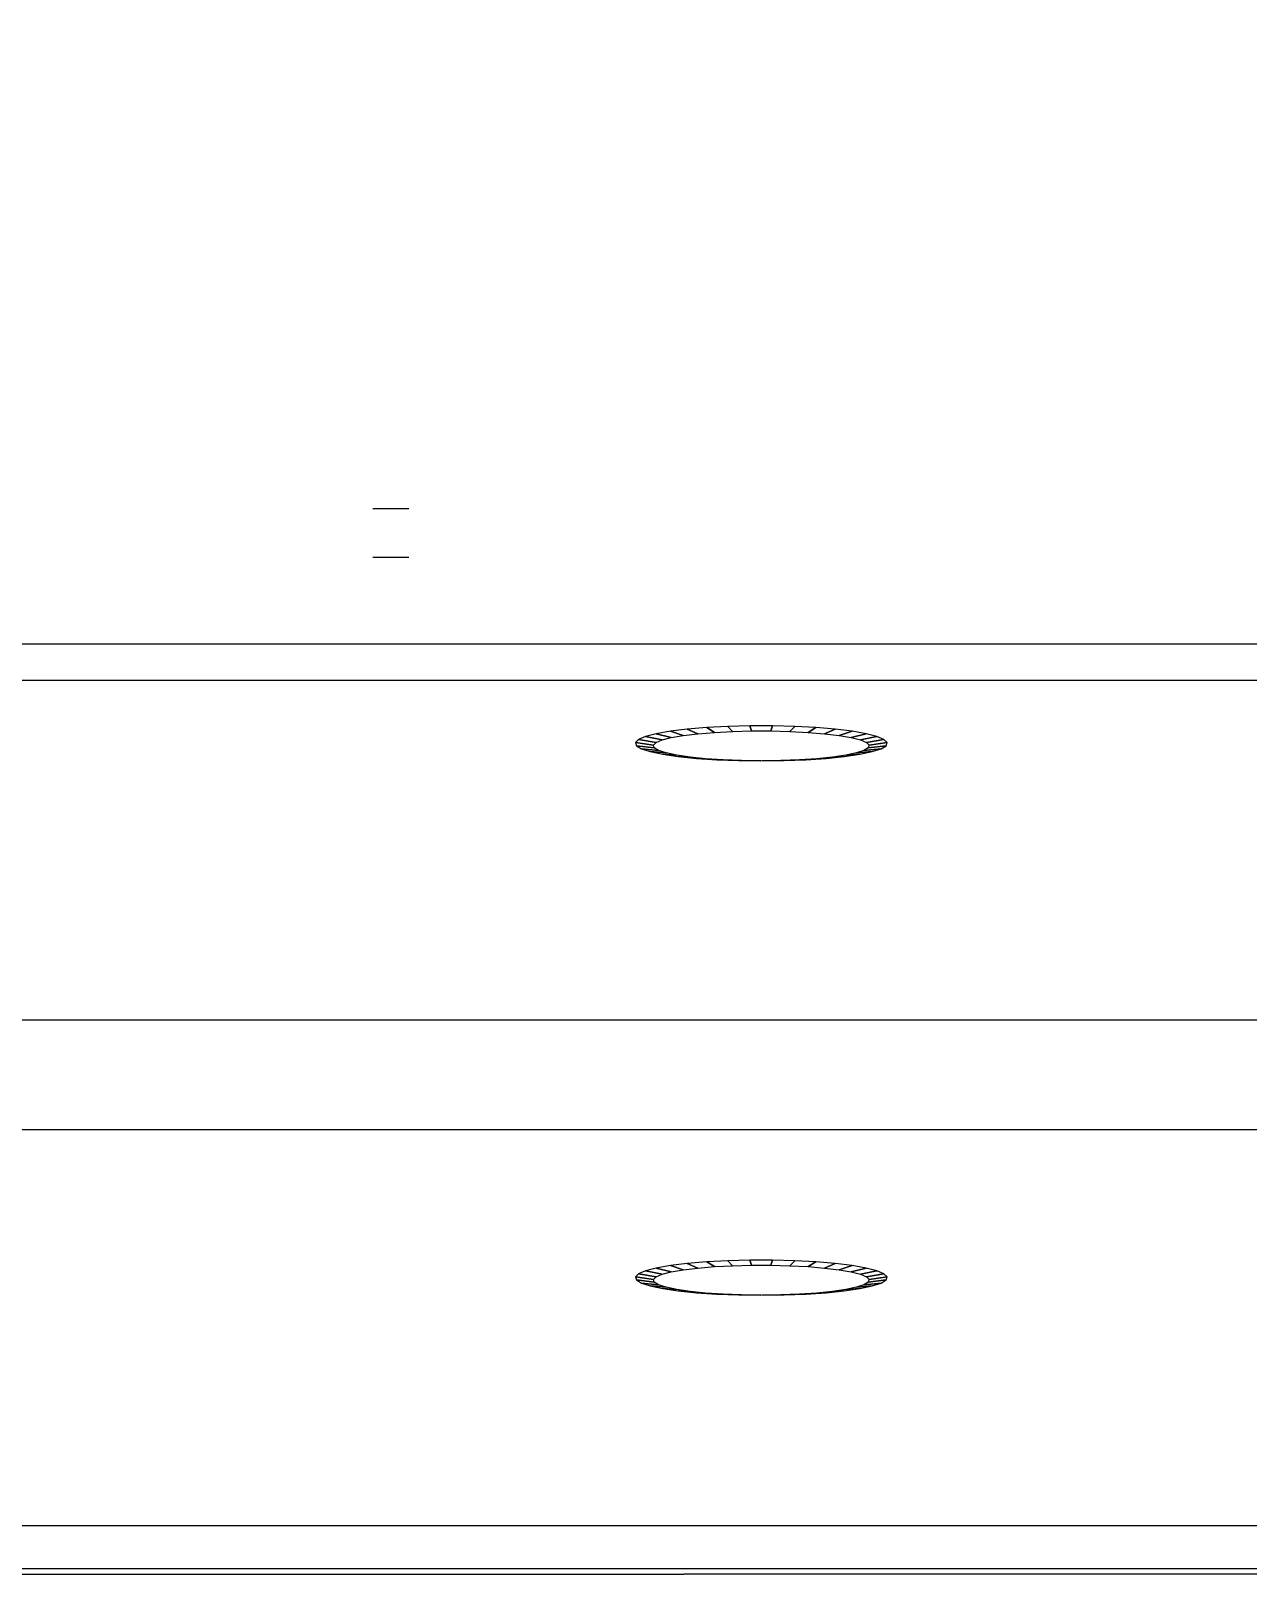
# Model space of a CAD drawing. Extents: x -54 to 215, y -235 to 116.
# Drawn here: x 113.15 to 146.99, y -188 to -145.09 of the extents above; entities that cross this region are included whole.
import ezdxf

# ---------------------------------------------------------------- set-up
doc = ezdxf.new("R2010")
doc.units = 0
doc.layers.get('0').update_dxf_attribs({"linetype": 'CONTINUOUS'})
doc.layers.add('A', color=7, linetype='CONTINUOUS')
doc.layers.add('GUN', color=7, linetype='CONTINUOUS')

# ---------------------------------------------------------------- blocks, each defined once
blk = doc.blocks.new('M-1-01')
at = {"color": 0, "invisible_edges": 15}
for points in [[(-1.633, -138.695, 3.696), (-1.633, -186.602, -1.879), (-59.633, -186.602, -1.879), (-59.633, -138.695, 3.696)], [(-59.633, -186.455, -3.171), (-1.633, -186.455, -3.171), (-1.633, -201.854, -4.934), (-59.633, -201.854, -4.934)], [(-59.633, -186.602, -1.879), (-1.633, -186.602, -1.879), (-1.633, -196.537, -3.017), (-59.633, -196.537, -3.017)], [(-52.633, -196.537, -3.017), (-8.633, -196.537, -3.017), (-8.633, -202.002, -3.642), (-52.633, -202.002, -3.642)], [(-52.633, -202.002, -3.642), (-8.633, -202.002, -3.642), (-8.633, -201.854, -4.934), (-52.633, -201.854, -4.934)]]:
    blk.add_3dface(points, dxfattribs=at)
at = {"layer": 'A', "color": 0, "extrusion": (0, -0.113734, 0.993511)}
for p, q in [((-2.633, -186.602, -1.879), (-58.633, -186.602, -1.879)), ((-1.633, -201.854, -4.934), (-59.633, -201.854, -4.934)), ((-52.633, -202.002, -3.642), (-30.633, -202.002, -3.642)), ((-8.633, -202.002, -3.642), (-30.633, -202.002, -3.642))]:
    blk.add_line(p, q, dxfattribs=at)
blk = doc.blocks.new('M-1-03')
at = {"color": 0, "extrusion": (-1.7874e-18, 0.139173, 0.990268)}
for points in [[(-37.306, -56.675), (-38.306, -56.675)], [(-37.306, -55.308), (-38.306, -55.308)]]:
    blk.add_lwpolyline(points, dxfattribs=at)
at = {"layer": 'A', "color": 0}
mesh = blk.add_polymesh((2, 36), dxfattribs=at)
for k, corner in enumerate([(48.096, 49.124), (47.561, 49.131), (47.043, 49.151), (46.56, 49.183), (46.126, 49.228), (45.756, 49.282), (45.461, 49.344), (45.251, 49.413), (45.132, 49.486), (45.109, 49.561), (45.182, 49.635), (45.349, 49.706), (45.604, 49.772), (45.939, 49.83), (46.344, 49.879), (46.806, 49.917), (47.309, 49.944), (47.837, 49.957), (48.375, 49.957), (48.903, 49.944), (49.406, 49.917), (49.868, 49.879), (50.272, 49.83), (50.608, 49.772), (50.863, 49.706), (51.03, 49.635), (51.103, 49.561), (51.079, 49.486), (50.961, 49.413), (50.751, 49.344), (50.456, 49.282), (50.085, 49.228), (49.652, 49.183), (49.168, 49.151), (48.651, 49.131), (48.116, 49.124), (48.096, 49.124), (47.472, 49.132), (46.868, 49.155), (46.304, 49.193), (45.797, 49.245), (45.365, 49.308), (45.021, 49.381), (44.775, 49.461), (44.637, 49.546), (44.61, 49.633), (44.695, 49.72), (44.889, 49.803), (45.187, 49.88), (45.578, 49.948), (46.05, 50.005), (46.589, 50.05), (47.176, 50.08), (47.792, 50.096), (48.419, 50.096), (49.036, 50.08), (49.623, 50.05), (50.162, 50.005), (50.634, 49.948), (51.025, 49.88), (51.323, 49.803), (51.517, 49.72), (51.602, 49.633), (51.575, 49.546), (51.436, 49.461), (51.191, 49.381), (50.847, 49.308), (50.414, 49.245), (49.908, 49.193), (49.344, 49.155), (48.74, 49.132), (48.116, 49.124)]):
    mesh.set_mesh_vertex(divmod(k, 36), corner)
mesh = blk.add_polymesh((2, 36), dxfattribs=at)
for k, corner in enumerate([(48.096, 34.27), (47.561, 34.277), (47.043, 34.297), (46.56, 34.329), (46.126, 34.373), (45.756, 34.428), (45.461, 34.49), (45.251, 34.559), (45.132, 34.632), (45.109, 34.707), (45.182, 34.781), (45.349, 34.852), (45.604, 34.918), (45.939, 34.976), (46.344, 35.025), (46.806, 35.063), (47.309, 35.09), (47.837, 35.103), (48.375, 35.103), (48.903, 35.09), (49.406, 35.063), (49.868, 35.025), (50.272, 34.976), (50.608, 34.918), (50.863, 34.852), (51.03, 34.781), (51.103, 34.707), (51.079, 34.632), (50.961, 34.559), (50.751, 34.49), (50.456, 34.428), (50.085, 34.373), (49.652, 34.329), (49.168, 34.297), (48.651, 34.277), (48.116, 34.27), (48.096, 34.27), (47.472, 34.278), (46.868, 34.301), (46.304, 34.339), (45.797, 34.391), (45.365, 34.454), (45.021, 34.527), (44.775, 34.607), (44.637, 34.692), (44.61, 34.779), (44.695, 34.866), (44.889, 34.949), (45.187, 35.025), (45.578, 35.094), (46.05, 35.151), (46.589, 35.196), (47.176, 35.226), (47.792, 35.242), (48.419, 35.242), (49.036, 35.226), (49.623, 35.196), (50.162, 35.151), (50.634, 35.094), (51.025, 35.025), (51.323, 34.949), (51.517, 34.866), (51.602, 34.779), (51.575, 34.692), (51.436, 34.607), (51.191, 34.527), (50.847, 34.454), (50.414, 34.391), (49.908, 34.339), (49.344, 34.301), (48.74, 34.278), (48.116, 34.27)]):
    mesh.set_mesh_vertex(divmod(k, 36), corner)
blk = doc.blocks.new('M-1-07')
at = {"layer": 'GUN', "color": 0}
blk.add_blockref('M-1-03', (-45.956, -130.106, -119.131), dxfattribs=at)
blk = doc.blocks.new('M-1-05')
at = {"color": 0}
for p, q in [((-1.2, 25.7, -15.5), (-58.3, 25.7, -15.5)), ((-58.3, 24.7, -13.8), (-1.2, 24.7, -13.8)), ((-1.2, 12.2, -12), (-58.3, 12.2, -12)), ((-1.2, 1.19, 0.151), (-58.3, 1.19, 0.151))]:
    blk.add_line(p, q, dxfattribs=at)
at = {"color": 0, "invisible_edges": 15}
for points in [[(-58.3, 58.7, -26), (-58.3, 25.7, -15.5), (-1.2, 25.7, -15.5), (-1.2, 58.7, -26)], [(-58.3, 24.7, -13.8), (-58.3, 25.7, -15.5), (-1.2, 25.7, -15.5), (-1.2, 24.7, -13.8)], [(-58.3, 12.2, -12), (-58.3, 24.7, -13.8), (-1.2, 24.7, -13.8), (-1.2, 12.2, -12)], [(-58.3, 12.2, -12), (-1.2, 12.2, -12), (-1.2, 0), (-58.3, 0)], [(-1.2, 1.19, 0.151), (-1.2, 0), (-58.3, 0), (-58.3, 1.19, 0.151)]]:
    blk.add_3dface(points, dxfattribs=at)
at = {"layer": 'A', "color": 0}
blk.add_line((0, 0), (-59.5, 0), dxfattribs=at)

msp = doc.modelspace()

# ---------------------------------------------------------------- block references
at = {"color": 0}
msp.add_blockref('M-1-05', (161.055, -187.846), dxfattribs=at)
at = {"color": 0, "extrusion": (3.86209e-19, -0.002094, 0.999998)}
for name, p in [('M-1-01', (161.938, 14.009, 5.327)), ('M-1-07', (131.305, -84.631, 11.327))]:
    msp.add_blockref(name, p, dxfattribs=at)

doc.saveas('drawing.dxf')
